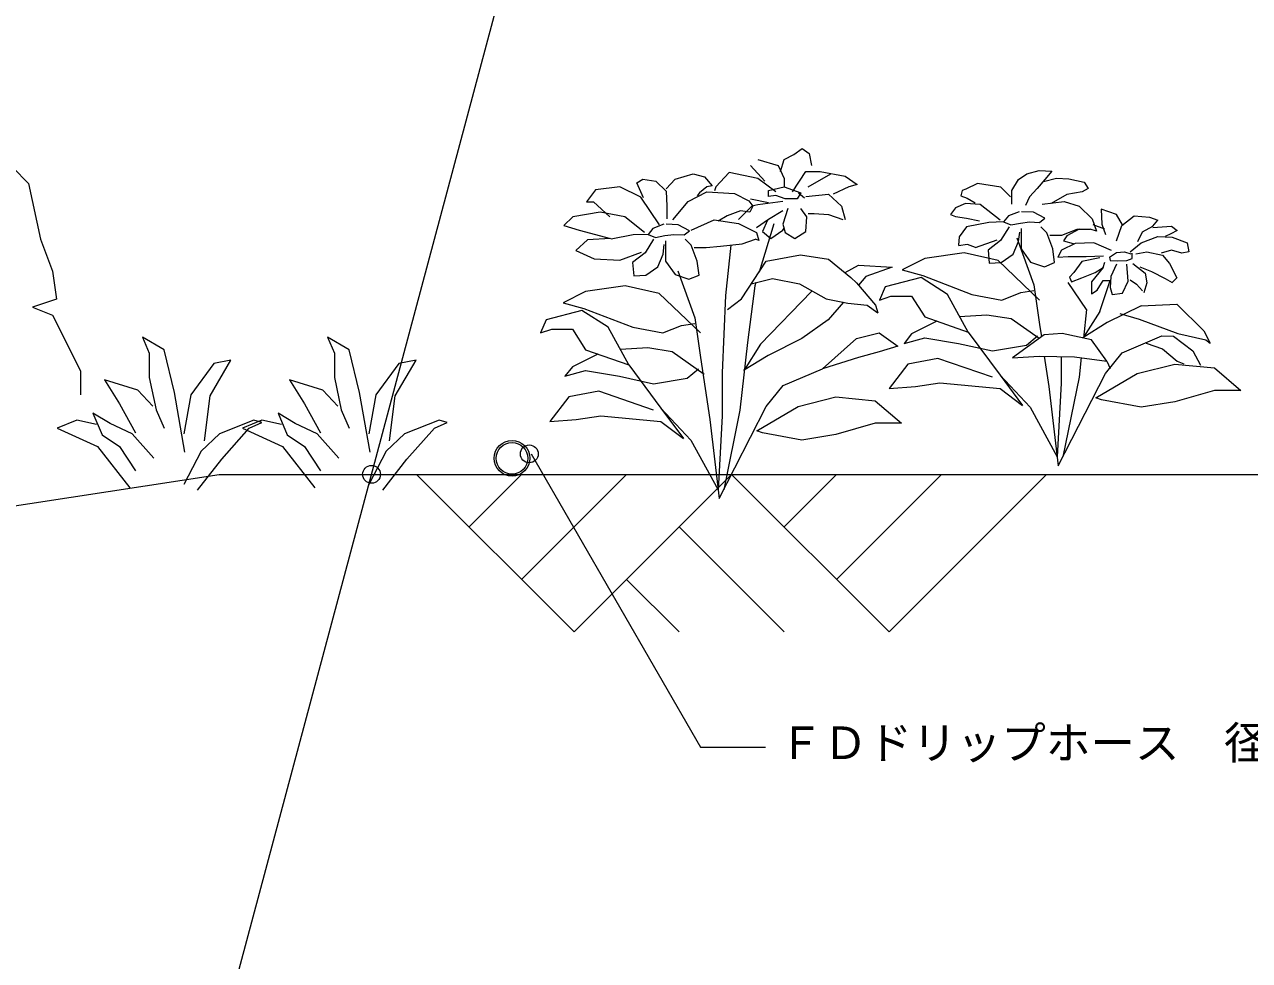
# Model space of a CAD drawing. Units: millimetres, scale not verified. Extents: x -1485 to 1485, y -1050 to 1050.
# Drawn here: x 213 to 763, y -131 to 289 of the extents above; entities that cross this region are included whole.
import ezdxf
from ezdxf.enums import TextEntityAlignment as Align

# ---------------------------------------------------------------- set-up
doc = ezdxf.new("R2010")
doc.units = ezdxf.units.MM
doc.header["$LTSCALE"] = 4
for name, color, linetype, lineweight in [('0-5_MOJI', 6, 'Continuous', 18), ('0-8_GREEN', 7, 'Continuous', 18), ('0-9_HATCH', 1, 'Continuous', 18), ('0-A_ecom', 4, 'Continuous', 18)]:
    doc.layers.add(name, color=color, linetype=linetype, lineweight=lineweight)
doc.styles.add('ＭＳ ゴシック', font='')
doc.styles.get('ＭＳ ゴシック').set_extended_font_data('MS Gothic')

msp = doc.modelspace()

# ---------------------------------------------------------------- linework, layer by layer
at = {"layer": '0-5_MOJI'}
for p, q in [((197.612, -549.574), (506.468, 603.092)), ((440.046, 96.702), (516.041, -34.926)), ((516.041, -34.926), (545.27, -34.926))]:
    msp.add_line(p, q, dxfattribs=at)
for centre in [(439.146, 96.702), (368.323, 87.526)]:
    msp.add_circle(centre, 4, dxfattribs=at)
at = {"layer": '0-8_GREEN'}
for p, q in [((557.855, 230.988), (561.62, 233.677)), ((561.62, 233.677), (564.847, 231.526)), ((564.847, 231.526), (565.923, 226.148)), ((544.947, 219.156), (538.493, 226.148)), ((541.72, 228.837), (550.863, 226.148)), ((550.863, 226.148), (553.553, 220.231)), ((551.939, 223.458), (553.553, 228.837)), ((553.553, 228.837), (557.855, 230.988)), ((207.204, 225.234), (214.364, 218.074)), ((504.609, 219.962), (512.677, 222.383)), ((512.677, 222.383), (517.786, 221.038)), ((517.786, 221.038), (521.282, 217.004)), ((528.812, 222.921), (522.896, 216.467)), ((541.72, 220.231), (528.812, 222.921)), ((549.788, 214.315), (541.72, 220.231)), ((553.553, 220.231), (553.553, 216.467)), ((557.317, 214.315), (563.234, 223.458)), ((563.234, 223.458), (569.688, 223.458)), ((564.309, 216.467), (574.528, 222.383)), ((569.688, 223.458), (580.982, 221.307)), ((668.005, 223.886), (673.809, 223.596)), ((670.037, 218.953), (675.84, 220.404)), ((673.809, 223.596), (670.617, 219.824)), ((214.364, 218.074), (219.734, 193.013)), ((479.868, 216.467), (468.843, 215.122)), ((489.281, 211.895), (479.868, 216.467)), ((490.356, 211.626), (487.398, 218.349)), ((496.004, 219.156), (500.575, 214.584)), ((500.575, 215.66), (504.609, 219.962)), ((522.896, 216.467), (522.269, 214.804)), ((546.561, 214.853), (553.553, 216.467)), ((546.561, 212.164), (546.561, 214.853)), ((553.553, 216.467), (561.082, 213.777)), ((582.596, 216.467), (575.604, 213.239)), ((640.44, 218.083), (635.217, 215.471)), ((650.886, 216.342), (640.44, 218.083)), ((655.238, 211.989), (650.886, 216.342)), ((655.819, 214.891), (658.72, 219.824)), ((655.819, 208.797), (655.819, 214.891)), ((670.617, 219.824), (667.135, 215.761)), ((690.058, 215.761), (687.446, 214.311)), ((688.317, 218.663), (690.058, 215.761)), ((468.036, 209.743), (475.297, 203.02)), ((497.617, 199.525), (489.281, 211.895)), ((503.533, 201.676), (510.525, 210.012)), ((510.525, 210.012), (518.862, 214.315)), ((518.862, 214.315), (531.232, 213.508)), ((538.493, 211.088), (546.561, 209.475)), ((553.015, 210.012), (541.72, 208.399)), ((549.788, 212.702), (546.561, 212.164)), ((554.09, 211.088), (549.788, 212.702)), ((559.469, 211.088), (554.09, 211.088)), ((561.082, 213.777), (559.469, 211.088)), ((560.007, 213.777), (562.696, 211.626)), ((563.234, 212.164), (573.453, 213.239)), ((573.453, 213.239), (579.369, 207.861)), ((641.639, 208.611), (634.927, 209.088)), ((669.456, 208.797), (679.322, 209.958)), ((680.482, 213.15), (673.519, 209.088)), ((679.322, 209.958), (685.995, 207.927)), ((687.446, 214.311), (680.482, 213.15)), ((470.994, 205.172), (458.624, 203.02)), ((528.005, 203.558), (523.971, 201.138)), ((553.015, 205.71), (546.561, 201.945)), ((555.166, 206.785), (553.015, 199.793)), ((564.309, 204.634), (566.999, 204.634)), ((566.999, 204.634), (573.453, 204.096)), ((573.453, 204.096), (579.907, 201.945)), ((579.369, 207.861), (580.982, 201.945)), ((650.513, 201.619), (641.639, 208.611)), ((665.573, 205.115), (660.194, 205.384)), ((670.682, 202.426), (665.573, 205.115)), ((685.995, 207.927), (691.799, 202.124)), ((702.825, 204.155), (695.861, 206.476)), ((705.436, 199.512), (702.825, 204.155)), ((499.5, 199.793), (494.659, 197.911)), ((505.954, 199.525), (500.575, 199.793)), ((511.063, 196.835), (505.954, 199.525)), ((511.87, 197.104), (522.089, 201.676)), ((522.089, 201.676), (533.115, 200.062)), ((533.115, 200.062), (541.182, 196.029)), ((546.561, 201.945), (541.182, 198.18)), ((548.896, 199.961), (542.331, 178.299)), ((546.127, 201.641), (543.871, 196.566)), ((553.015, 199.793), (554.09, 196.029)), ((645.404, 200.544), (635.454, 198.661)), ((652.127, 200.813), (645.404, 200.544)), ((668.262, 200.544), (670.682, 202.426)), ((671.489, 195.972), (668.8, 198.661)), ((697.602, 197.481), (692.379, 199.512)), ((719.074, 198.352), (727.488, 198.932)), ((219.734, 193.013), (225.104, 178.693)), ((465.347, 192.802), (459.968, 187.961)), ((495.735, 193.877), (500.037, 194.684)), ((508.643, 194.953), (511.063, 196.835)), ((511.87, 190.381), (509.181, 193.07)), ((534.728, 190.919), (540.644, 193.07)), ((543.871, 196.566), (547.636, 193.339)), ((547.636, 193.339), (553.015, 197.104)), ((553.015, 197.104), (553.535, 197.972)), ((554.09, 196.029), (558.393, 193.339)), ((639.488, 189.249), (649.169, 192.745)), ((658.091, 193.608), (665.692, 172.496)), ((672.834, 194.896), (678.212, 194.896)), ((678.212, 194.896), (685.125, 197.481)), ((685.125, 197.481), (690.928, 197.481)), ((727.198, 195.45), (724.587, 194.29)), ((727.778, 193.999), (734.452, 191.388)), ((459.968, 187.961), (468.305, 184.196)), ((525.047, 189.843), (534.728, 190.919)), ((529.607, 190.359), (527.198, 167.714)), ((692.669, 191.388), (684.254, 191.098)), ((700.503, 187.906), (692.669, 191.388)), ((727.488, 188.196), (722.846, 186.745)), ((732.131, 186.745), (727.488, 188.196)), ((534.426, 166.268), (545.507, 183.132)), ((545.507, 183.132), (560.925, 186.022)), ((560.925, 186.022), (573.453, 184.095)), ((573.453, 184.095), (583.571, 175.904)), ((634.446, 186.853), (616.712, 184.319)), ((649.646, 183.475), (634.446, 186.853)), ((668.225, 165.74), (649.646, 183.475)), ((664.228, 182.795), (670.413, 180.644)), ((681.063, 185.295), (689.187, 185.295)), ((687.156, 182.973), (683.674, 178.041)), ((695.28, 184.714), (687.156, 182.973)), ((689.187, 185.295), (697.021, 185.585)), ((702.825, 181.813), (700.213, 176.3)), ((708.048, 174.268), (707.467, 181.813)), ((710.079, 182.103), (715.592, 177.75)), ((726.618, 182.103), (729.809, 175.719)), ((225.104, 178.693), (226.894, 166.163)), ((491.432, 176.935), (496.81, 180.7)), ((504.609, 177.204), (510.794, 175.053)), ((505.827, 178.849), (513.427, 157.737)), ((510.794, 175.053), (515.366, 176.935)), ((580.931, 178.041), (586.898, 181.382)), ((590.276, 176.315), (586.895, 172.428)), ((586.898, 181.382), (602.098, 180.538)), ((602.098, 180.538), (590.276, 176.315)), ((615.867, 176.719), (637.824, 168.274)), ((683.674, 178.041), (681.643, 176.009)), ((687.156, 175.719), (693.249, 178.041)), ((696.731, 180.362), (691.508, 173.978)), ((713.27, 180.652), (718.493, 178.621)), ((715.592, 177.75), (716.462, 173.398)), ((718.493, 178.621), (724.587, 175.429)), ((482.181, 172.093), (464.447, 169.56)), ((497.382, 168.715), (482.181, 172.093)), ((538.762, 173.013), (548.398, 175.423)), ((548.398, 175.423), (560.444, 173.013)), ((560.444, 173.013), (572.489, 166.268)), ((583.571, 175.904), (585.98, 173.495)), ((585.98, 173.495), (594.653, 163.377)), ((615.023, 175.874), (598.977, 171.652)), ((626.845, 168.274), (615.023, 175.874)), ((665.692, 172.496), (668.225, 154.762)), ((689.337, 161.518), (681.063, 173.688)), ((695.249, 160.673), (699.923, 174.559)), ((696.731, 174.559), (699.923, 174.559)), ((716.462, 173.398), (715.011, 169.046)), ((724.587, 175.429), (727.778, 173.688)), ((729.809, 175.719), (727.778, 173.688)), ((226.894, 166.163), (216.154, 162.583)), ((515.961, 150.981), (497.382, 168.715)), ((527.198, 167.714), (525.753, 133.023)), ((528.162, 161.45), (534.426, 166.268)), ((542.984, 145.914), (565.786, 169.56)), ((572.489, 166.268), (582.125, 164.341)), ((610.8, 167.429), (616.712, 158.14)), ((637.824, 168.274), (651.335, 165.74)), ((216.154, 162.583), (225.104, 159.003)), ((462.758, 161.115), (446.713, 156.892)), ((474.581, 153.514), (462.758, 161.115)), ((463.603, 161.959), (485.559, 153.514)), ((580.198, 164.726), (573.386, 156.892)), ((582.125, 164.341), (590.798, 163.377)), ((590.798, 163.377), (595.616, 160.004)), ((594.653, 163.377), (595.616, 160.004)), ((689.337, 161.518), (687.909, 148.664)), ((695.249, 160.673), (687.951, 149.037)), ((713.827, 163.207), (698.627, 155.607)), ((704.275, 159.761), (712.98, 157.149)), ((713.827, 163.207), (729.809, 163.823)), ((729.809, 163.823), (741.996, 151.926)), ((225.104, 159.003), (237.634, 133.943)), ((446.713, 156.892), (444.18, 150.981)), ((499.071, 150.981), (507.516, 154.359)), ((507.516, 154.359), (513.427, 155.203)), ((513.427, 157.737), (515.961, 140.003)), ((573.386, 156.892), (561.563, 148.447)), ((622.19, 156.235), (610.8, 150.54)), ((644.58, 158.985), (632.35, 158.265)), ((655.558, 157.296), (644.58, 158.985)), ((668.026, 148.495), (655.558, 157.296)), ((668.225, 154.762), (669.06, 149.254)), ((698.627, 155.607), (687.648, 148.851)), ((712.98, 157.149), (730.39, 150.766)), ((458.536, 152.67), (464.447, 143.381)), ((483.87, 136.625), (474.581, 153.514)), ((485.559, 153.514), (499.071, 150.981)), ((610.8, 150.54), (607.422, 146.317)), ((607.422, 146.317), (616.712, 148.851)), ((616.712, 148.851), (631.912, 146.317)), ((636.135, 151.384), (650.491, 131.961)), ((678.451, 150.766), (670.327, 150.185)), ((728.359, 149.605), (737.063, 142.931)), ((730.39, 150.766), (742.867, 147.864)), ((741.996, 151.926), (744.898, 146.413)), ((279.882, 124.295), (275.234, 143.4)), ((362.985, 124.295), (358.338, 143.4)), ((464.447, 143.381), (483.87, 136.625)), ((492.315, 144.225), (480.086, 143.506)), ((503.294, 142.536), (492.315, 144.225)), ((537.073, 146.758), (533.695, 116.357)), ((542.984, 145.914), (535.686, 134.277)), ((561.563, 148.447), (546.362, 140.847)), ((570.852, 134.936), (586.053, 148.447)), ((631.912, 146.317), (647.113, 142.939)), ((716.172, 146.413), (723.426, 143.802)), ((723.426, 143.802), (730.1, 138.289)), ((742.867, 147.864), (744.898, 146.413)), ((268.522, 141.851), (268.522, 131.008)), ((295.889, 122.746), (305.183, 138.753)), ((305.183, 138.753), (297.438, 137.204)), ((351.626, 141.851), (351.626, 131.008)), ((378.993, 122.746), (388.287, 138.753)), ((388.287, 138.753), (380.542, 137.204)), ((469.926, 141.475), (458.536, 135.78)), ((517.65, 132.402), (503.294, 142.536)), ((515.961, 140.003), (520.183, 112.135)), ((546.362, 140.847), (535.384, 134.091)), ((586.898, 140.003), (570.852, 134.936)), ((622.623, 139.561), (609.111, 137.028)), ((647.113, 131.116), (622.623, 139.561)), ((668.005, 140.61), (683.964, 140.32)), ((670.376, 140.567), (672.448, 126.894)), ((678.017, 140.428), (678.017, 128.51)), ((683.964, 140.32), (698.472, 138.289)), ((686.936, 139.904), (685.959, 131.116)), ((697.782, 132.805), (705.383, 142.095)), ((698.472, 138.289), (699.923, 135.097)), ((730.1, 138.289), (733.001, 137.128)), ((737.063, 142.931), (740.545, 136.548)), ((237.634, 133.943), (237.634, 123.203)), ((464.447, 134.091), (479.648, 131.558)), ((483.87, 136.625), (498.227, 117.201)), ((510.049, 130.713), (515.116, 134.936)), ((525.753, 133.023), (525.753, 113.75)), ((553.118, 127.335), (570.852, 134.936)), ((693.56, 121.827), (712.138, 132.805)), ((248.384, 129.975), (255.096, 119.131)), ((263.358, 125.328), (248.384, 129.975)), ((331.488, 129.975), (338.2, 119.131)), ((346.462, 125.328), (331.488, 129.975)), ((479.648, 131.558), (494.849, 128.18)), ((494.849, 128.18), (510.049, 130.713)), ((545.518, 118.046), (553.118, 127.335)), ((612.489, 126.894), (623.467, 128.583)), ((623.467, 128.583), (650.491, 126.05)), ((650.491, 131.961), (664.003, 117.605)), ((650.491, 131.961), (660.625, 118.449)), ((678.017, 128.51), (676.197, 95.402)), ((685.959, 131.116), (678.699, 95.402)), ((270.071, 118.099), (263.358, 125.328)), ((284.529, 97.444), (279.882, 124.295)), ((293.307, 102.608), (295.889, 122.746)), ((353.175, 118.099), (346.462, 125.328)), ((367.633, 97.444), (362.985, 124.295)), ((376.411, 102.608), (378.993, 122.746)), ((470.359, 124.802), (456.847, 122.268)), ((494.849, 116.357), (470.359, 124.802)), ((559.874, 118.046), (576.764, 122.268)), ((576.764, 122.268), (594.498, 120.579)), ((650.491, 126.05), (660.625, 118.449)), ((696.093, 120.983), (693.56, 121.827)), ((746.762, 125.205), (729.028, 120.138)), ((255.096, 119.131), (262.325, 106.222)), ((338.2, 119.131), (345.429, 106.222)), ((498.227, 117.201), (508.36, 103.69)), ((498.227, 117.201), (511.738, 102.845)), ((524.406, 76.666), (545.518, 118.046)), ((533.695, 116.357), (526.434, 80.642)), ((541.295, 107.068), (559.874, 118.046)), ((664.003, 117.605), (676.197, 95.402)), ((713.827, 117.605), (696.093, 120.983)), ((729.028, 120.138), (713.827, 117.605)), ((235.991, 111.902), (227.213, 108.288)), ((244.769, 109.837), (235.991, 111.902)), ((260.776, 105.706), (250.965, 110.353)), ((319.095, 111.902), (310.317, 108.288)), ((327.873, 109.837), (319.095, 111.902)), ((343.88, 105.706), (334.069, 110.353)), ((460.225, 112.135), (471.203, 113.823)), ((471.203, 113.823), (498.227, 111.29)), ((498.227, 111.29), (508.36, 103.69)), ((520.183, 112.135), (524.406, 76.666)), ((525.753, 113.75), (523.932, 80.642)), ((594.498, 110.446), (576.764, 105.379)), ((227.213, 108.288), (245.285, 100.026)), ((270.587, 94.862), (260.776, 105.706)), ((300.02, 105.706), (291.758, 97.961)), ((301.052, 94.346), (313.445, 108.288)), ((310.317, 108.288), (328.389, 100.026)), ((353.691, 94.862), (343.88, 105.706)), ((383.123, 105.706), (374.862, 97.961)), ((384.156, 94.346), (396.549, 108.288)), ((543.829, 106.223), (541.295, 107.068)), ((561.563, 102.845), (543.829, 106.223)), ((576.764, 105.379), (561.563, 102.845)), ((245.285, 100.026), (259.744, 81.437)), ((255.096, 100.026), (262.325, 89.182)), ((328.389, 100.026), (342.847, 81.437)), ((338.2, 100.026), (345.429, 89.182)), ((511.738, 102.845), (523.932, 80.642)), ((291.758, 97.961), (284.012, 82.986)), ((290.209, 80.404), (301.052, 94.346)), ((374.862, 97.961), (367.116, 82.986)), ((373.313, 80.404), (384.156, 94.346))]:
    msp.add_line(p, q, dxfattribs=at)
for points in [[(580.982, 221.307), (586.361, 217.542), (582.596, 216.467)], [(658.72, 219.824), (662.492, 222.435), (668.005, 223.886)], [(675.84, 220.404), (681.353, 220.114), (688.317, 218.663)], [(468.843, 215.122), (464.809, 209.743), (468.036, 209.743)], [(487.398, 218.349), (490.087, 219.962), (496.004, 219.156)], [(500.575, 214.584), (500.844, 207.861), (500.844, 202.214)], [(521.282, 217.004), (518.862, 216.467), (515.635, 213.777), (514.559, 212.433)], [(635.217, 215.471), (633.476, 214.891), (632.896, 212.57), (635.798, 211.409), (639.28, 209.378)], [(667.135, 215.761), (663.653, 211.989), (661.912, 208.217)], [(531.232, 213.508), (537.686, 210.281), (539.569, 207.861), (538.224, 205.172), (533.921, 205.71), (528.005, 203.558)], [(634.927, 209.088), (630.575, 207.057), (628.254, 204.155), (630.575, 203.284), (635.508, 202.414), (641.311, 201.253)], [(490.894, 196.029), (482.02, 203.02), (470.994, 205.172)], [(541.72, 208.399), (539.031, 207.861), (533.115, 201.945)], [(558.393, 193.339), (563.234, 196.566), (563.772, 203.02), (561.082, 206.785)], [(659.119, 205.384), (654.278, 203.502), (652.127, 200.813), (655.354, 199.468), (659.657, 200.275), (663.69, 200.813), (668.262, 200.544)], [(695.861, 206.476), (696.151, 199.803), (697.892, 195.16)], [(702.825, 192.258), (705.146, 199.222), (710.659, 203.575), (717.623, 202.994), (721.395, 201.543)], [(458.624, 203.02), (454.59, 199.256), (461.582, 197.104)], [(635.454, 198.661), (632.126, 194.116), (631.836, 190.344)], [(654.547, 198.661), (650.782, 192.476), (645.135, 188.173), (645.673, 182.257), (651.051, 182.526), (656.429, 186.291), (658.85, 191.938), (659.388, 196.241)], [(691.799, 202.124), (693.83, 196.611), (690.928, 197.481)], [(712.4, 191.968), (714.431, 196.321), (719.074, 198.932), (721.395, 201.543)], [(727.488, 198.932), (730.1, 196.901), (727.198, 195.45)], [(461.582, 197.104), (475.566, 193.339), (465.347, 192.802)], [(492.508, 195.222), (485.785, 194.953), (475.835, 193.07)], [(494.928, 193.07), (491.163, 186.885), (485.516, 182.583), (486.054, 176.666), (491.432, 176.935)], [(494.659, 197.911), (492.508, 195.222), (495.735, 193.877)], [(500.037, 194.684), (504.071, 195.222), (508.643, 194.953)], [(541.182, 196.029), (542.258, 192.533), (540.644, 193.07)], [(659.925, 197.855), (659.925, 188.711), (664.228, 182.795)], [(670.413, 180.644), (674.985, 182.526), (674.178, 188.711), (671.489, 195.972)], [(685.995, 197.481), (680.482, 194.58), (679.032, 192.258), (683.384, 191.098)], [(708.918, 187.326), (713.851, 191.388), (721.395, 194.29), (727.778, 193.999)], [(468.305, 184.196), (479.868, 183.658), (489.55, 187.154)], [(496.81, 180.7), (499.231, 186.347), (499.769, 190.65)], [(500.306, 192.264), (500.306, 183.12), (504.609, 177.204)], [(515.366, 176.935), (514.559, 183.12), (511.87, 190.381)], [(513.215, 189.306), (518.593, 189.306), (525.047, 189.843)], [(639.488, 189.249), (635.899, 190.634), (631.836, 190.054)], [(684.254, 191.098), (678.161, 188.196), (676.42, 185.004), (681.063, 185.295)], [(699.633, 185.004), (702.825, 187.036), (706.307, 187.326), (709.208, 186.455)], [(711.529, 186.455), (716.462, 187.326), (723.426, 185.875), (726.618, 182.103)], [(734.452, 191.388), (735.323, 187.326), (732.131, 186.745)], [(616.712, 184.319), (606.578, 179.252), (615.867, 176.719)], [(693.249, 178.041), (696.731, 180.362), (697.602, 182.683)], [(699.633, 185.004), (699.923, 183.554), (703.405, 183.263), (707.467, 183.554), (709.788, 184.424), (709.788, 186.745)], [(681.643, 176.009), (682.513, 173.978), (687.156, 175.719)], [(700.213, 176.3), (699.923, 171.367), (700.794, 168.175), (705.436, 168.755), (708.048, 174.268)], [(540.891, 173.546), (540.451, 172.093), (537.073, 146.758)], [(598.977, 171.652), (596.444, 165.74), (601.511, 167.429), (610.8, 167.429)], [(691.508, 173.978), (691.508, 168.465), (694.12, 170.206), (696.731, 174.559)], [(708.918, 174.849), (711.82, 172.818), (714.431, 169.916)], [(464.447, 169.56), (454.313, 164.493), (463.603, 161.959)], [(616.712, 158.14), (636.135, 151.384), (626.845, 168.274)], [(651.335, 165.74), (659.78, 169.118), (665.692, 169.963)], [(275.234, 143.4), (265.423, 149.08), (268.522, 141.851)], [(358.338, 143.4), (348.527, 149.08), (351.626, 141.851)], [(444.18, 150.981), (449.246, 152.67), (458.536, 152.67)], [(586.053, 148.447), (596.187, 150.981), (604.632, 145.069), (596.187, 142.536), (586.898, 140.003)], [(647.113, 142.939), (662.314, 145.473), (667.381, 149.695)], [(670.327, 150.185), (656.109, 139.74), (668.005, 140.61)], [(698.472, 138.289), (691.508, 147.864), (678.451, 150.766)], [(705.383, 142.095), (723.117, 149.695), (728.359, 149.605)], [(297.438, 137.204), (287.111, 123.262), (284.012, 105.706)], [(380.542, 137.204), (370.214, 123.262), (367.116, 105.706)], [(458.536, 135.78), (455.158, 131.558), (464.447, 134.091)], [(609.111, 137.028), (600.666, 126.05), (612.489, 126.894)], [(672.448, 126.894), (676.67, 91.426), (697.782, 132.805)], [(712.138, 132.805), (729.028, 137.028), (746.762, 135.339)], [(746.762, 135.339), (758.585, 125.205), (746.762, 125.205)], [(268.522, 131.008), (271.62, 116.55), (275.234, 108.288)], [(351.626, 131.008), (354.724, 116.55), (358.338, 108.288)], [(456.847, 122.268), (448.402, 111.29), (460.225, 112.135)], [(594.498, 120.579), (606.321, 110.446), (594.498, 110.446)], [(250.965, 110.353), (243.22, 115), (247.351, 105.19), (255.096, 100.026)], [(313.445, 108.288), (319.125, 110.87), (315.51, 111.902), (300.02, 105.706)], [(334.069, 110.353), (326.324, 115), (330.455, 105.19), (338.2, 100.026)], [(396.549, 108.288), (402.229, 110.87), (398.614, 111.902), (383.123, 105.706)], [(64.213, 44.661), (148.232, 64.325), (299.862, 87.526), (1014.922, 87.526)]]:
    msp.add_lwpolyline(points, dxfattribs=at)
at = {"layer": '0-9_HATCH'}
for p, q in [((388.526, 87.526), (459.236, 16.815)), ((435.666, 87.526), (412.096, 63.955)), ((482.806, 87.526), (435.666, 40.385)), ((529.946, 87.526), (459.236, 16.815)), ((529.946, 87.526), (600.656, 16.815)), ((577.086, 87.526), (553.516, 63.955)), ((624.226, 87.526), (577.086, 40.385)), ((671.37, 87.526), (600.656, 16.815)), ((506.376, 63.955), (553.516, 16.815)), ((482.806, 40.385), (506.376, 16.815))]:
    msp.add_line(p, q, dxfattribs=at)
at = {"layer": '0-A_ecom'}
for radius in [8, 7.1]:
    msp.add_circle((431.389, 94.746), radius, dxfattribs=at)

# ---------------------------------------------------------------- texts
at = {"layer": '0-5_MOJI', "color": 7, "style": 'ＭＳ ゴシック'}
msp.add_text('ＦＤドリップホース\u3000径16', height=14.66, dxfattribs=at).set_placement((551.087, -44.652), align=Align.BOTTOM_LEFT)

doc.saveas('drawing.dxf')
